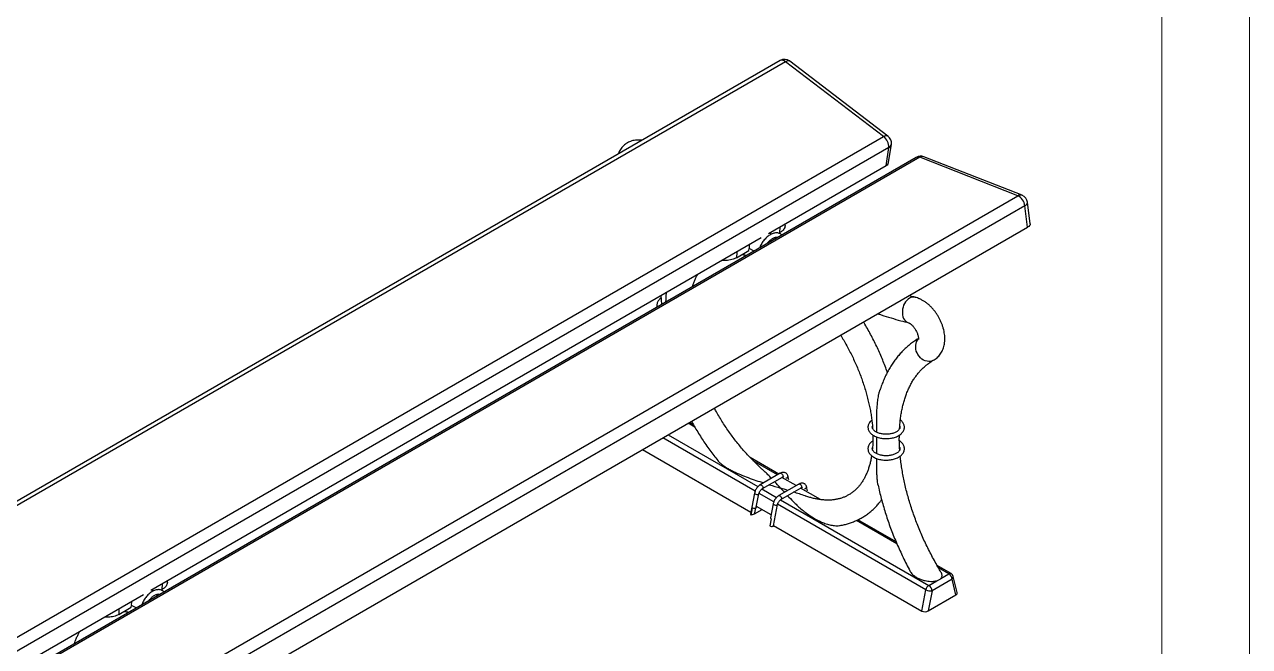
# Model space of a CAD drawing. Header units: millimetres. Extents: x 1249 to 7189, y -2895 to 1305.
# Drawn here: x 5794 to 7189, y -843 to -135 of the extents above; entities that cross this region are included whole.
import ezdxf

# ---------------------------------------------------------------- set-up
doc = ezdxf.new("R2010")
doc.units = ezdxf.units.MM
doc.layers.add('tabelka', color=155, linetype='Continuous')

# ---------------------------------------------------------------- blocks, each defined once
blk = doc.blocks.new('izometria')
for p, q in [((-3480.5, 1784.8), (-5163.4, 813.3)), ((-3474.4, 1783.5), (-5157.3, 812)), ((-3362.7, 1698.3), (-3474.4, 1783.5)), ((-3357.8, 1698.8), (-3469.5, 1784.1)), ((-5045.6, 726.8), (-3362.7, 1698.3)), ((-3357.1, 1668.6), (-3353.9, 1689.4)), ((-3356.8, 1685.6), (-5039.8, 714)), ((-3325.5, 1674.5), (-5008.4, 703)), ((-3321.6, 1674.6), (-5004.5, 703.1)), ((-3360, 1664.8), (-3356.8, 1685.6)), ((-3209.9, 1630.8), (-3321.6, 1674.6)), ((-3205.1, 1631.5), (-3316.8, 1675.2)), ((-3360, 1664.8), (-3493.7, 1587.6)), ((-4892.8, 659.3), (-3209.9, 1630.8)), ((-3201.8, 1619.4), (-4884.7, 647.9)), ((-3198.7, 1595), (-3201.8, 1619.4)), ((-3195.7, 1599), (-3198.9, 1623.4)), ((-4881.6, 623.5), (-3198.7, 1595)), ((-3480.8, 1588.9), (-3480.5, 1595.2)), ((-3474.9, 1597), (-3474.8, 1598.5)), ((-3502, 1582.8), (-4197.3, 1181.5)), ((-3490.7, 1587.1), (-3492.5, 1588.3)), ((-3484, 1583.1), (-3484.8, 1583.6)), ((-3482, 1588.1), (-3480.8, 1588.9)), ((-3530.2, 1560.3), (-3516.1, 1568.5)), ((-3530, 1566.7), (-3530.2, 1560.3)), ((-3516.1, 1568.5), (-3515.9, 1570.7)), ((-3510.3, 1567.9), (-3515.9, 1570.7)), ((-3577.8, 1367.5), (-3585.3, 1371.8)), ((-3579.2, 1370), (-3583.8, 1372.7)), ((-3509.1, 1294.5), (-3614.1, 1355.2)), ((-3608, 1358.7), (-3505.8, 1299.7)), ((-3637.3, 1341.8), (-3513.9, 1270.5)), ((-3482.1, 1314), (-3514.9, 1332.9)), ((-3483.6, 1313.1), (-3511.2, 1329.1)), ((-3480.5, 1314.9), (-3503.3, 1301.7)), ((-3470.6, 1307.3), (-3471.7, 1311.6)), ((-3500.8, 1297.4), (-3478, 1310.6)), ((-3459.3, 1302.6), (-3482.1, 1289.5)), ((-3462.4, 1300.9), (-3478.6, 1310.2)), ((-3467.2, 1292.3), (-3456.8, 1298.3)), ((-3434.7, 1284.9), (-3457.4, 1298)), ((-3449.4, 1295.1), (-3450.4, 1299.4)), ((-3509.7, 1292.4), (-3514.3, 1268.3)), ((-3507.7, 1276.3), (-3504.8, 1291.4)), ((-3487.8, 1282.3), (-3504.6, 1291.9)), ((-3501.3, 1297.1), (-3484.6, 1287.4)), ((-3480.1, 1284.8), (-3311.1, 1187.3)), ((-3479.6, 1285.2), (-3467.2, 1292.3)), ((-3513.6, 1267.3), (-3512, 1275.4)), ((-3508.8, 1275.3), (-3510.1, 1268.3)), ((-3508.8, 1275.3), (-3510.1, 1268.3)), ((-3501.3, 1273.4), (-3510.1, 1268.3)), ((-3490.9, 1267.5), (-3507.5, 1277.1)), ((-3488.5, 1280.1), (-3491.5, 1264.3)), ((-3488.2, 1255.1), (-3483.5, 1279.2)), ((-3314.5, 1182.2), (-3483.4, 1279.7)), ((-3510.1, 1268.3), (-3513.6, 1267.3)), ((-3510.1, 1268.4), (-3510.1, 1268.3)), ((-3490.8, 1263.2), (-3492.3, 1255.1)), ((-3347.6, 1234.6), (-3393.6, 1261.2)), ((-3348.6, 1236.9), (-3392, 1262)), ((-3488.1, 1255.6), (-3319.2, 1158.1)), ((-3285.9, 1200.7), (-3301.7, 1209.8)), ((-3288.3, 1200.4), (-3300.2, 1207.3)), ((-3297.5, 1195.1), (-3288.3, 1200.4)), ((-4184.3, 1182.7), (-4184.1, 1189.1)), ((-4178.5, 1190.9), (-4178.4, 1192.3)), ((-3311.1, 1187.3), (-3302, 1192.6)), ((-3284.8, 1194.3), (-3307.6, 1181.2)), ((-3280.4, 1176.4), (-3284.8, 1194.3)), ((-3278.9, 1179), (-3283.5, 1197.5)), ((-4205.6, 1176.6), (-4900.8, 775.3)), ((-4194.2, 1181), (-4196.1, 1182.1)), ((-4187.5, 1176.9), (-4188.4, 1177.4)), ((-4185.6, 1182), (-4184.3, 1182.7)), ((-3319.2, 1158.1), (-3314.5, 1182.2)), ((-3307.6, 1181.2), (-3312, 1158.2)), ((-3312, 1158.2), (-3280.4, 1176.4)), ((-4233.8, 1154.2), (-4219.7, 1162.3)), ((-4233.6, 1160.5), (-4233.8, 1154.2)), ((-4219.7, 1162.3), (-4219.5, 1164.5)), ((-4213.9, 1161.7), (-4219.5, 1164.5))]:
    blk.add_line(p, q)
at = {"flags": 128}
for points in [[(-3474.4, 1783.5), (-3475.8, 1784.4), (-3477.2, 1785), (-3478.5, 1785.2), (-3479.7, 1785.1), (-3480.5, 1784.8)], [(-3469.5, 1784.1), (-3469.7, 1784.3), (-3470.7, 1784.6), (-3471.8, 1784.5), (-3473, 1784.2), (-3474.4, 1783.5)], [(-3362.7, 1698.3), (-3361.3, 1699), (-3360.1, 1699.3), (-3359, 1699.3), (-3358, 1699), (-3357.8, 1698.8)], [(-3201.8, 1619.4), (-3200.6, 1620.3), (-3199.6, 1621.2), (-3199.1, 1622.1), (-3198.9, 1623.1), (-3198.9, 1623.4)], [(-3195.7, 1599), (-3195.7, 1598.7), (-3195.9, 1597.7), (-3196.5, 1596.8), (-3197.4, 1595.9), (-3198.7, 1595)], [(-3333.3, 1514.2), (-3334.9, 1513.1), (-3336.4, 1511.7), (-3337.7, 1510), (-3338.9, 1508.2), (-3339.9, 1506.2), (-3340.6, 1504), (-3341.2, 1501.8), (-3341.4, 1499.5), (-3341.4, 1497.3), (-3341.2, 1495.1), (-3340.7, 1493.1), (-3339.9, 1491.2), (-3339, 1489.6), (-3337.8, 1488.3), (-3336.5, 1487.2), (-3335, 1486.4), (-3334.2, 1486.2)], [(-3305.9, 1443.6), (-3307.6, 1442.8), (-3309.4, 1442.3), (-3311.3, 1442.2), (-3313.3, 1442.4), (-3315.3, 1443), (-3317.2, 1443.8), (-3319.1, 1445), (-3320.8, 1446.4), (-3322.3, 1448.1), (-3323.6, 1450), (-3324.7, 1452), (-3325.5, 1454.1), (-3326, 1456.3), (-3326.2, 1458.5), (-3326.2, 1460.7), (-3325.8, 1462.7), (-3325.1, 1464.7), (-3324.2, 1466.4), (-3323.2, 1467.7)], [(-3480.5, 1314.9), (-3479.9, 1315), (-3479.3, 1314.8)], [(-3479.3, 1314.8), (-3478.6, 1314.2), (-3478, 1313.4), (-3477.6, 1312.6), (-3477.5, 1311.7), (-3477.6, 1311), (-3478, 1310.6), (-3478, 1310.6)], [(-3471.7, 1311.6), (-3471.6, 1311.4), (-3471.8, 1310.7), (-3472.3, 1310), (-3473.1, 1309.5), (-3474, 1309.3)], [(-3503.3, 1301.7), (-3502.7, 1301.9), (-3502, 1301.6)], [(-3502, 1301.6), (-3501.4, 1301.1), (-3500.8, 1300.3), (-3500.4, 1299.4), (-3500.3, 1298.6), (-3500.4, 1297.9), (-3500.8, 1297.4)], [(-3459.3, 1302.6), (-3458.7, 1302.7), (-3458.1, 1302.5)], [(-3458.1, 1302.5), (-3457.4, 1302), (-3456.8, 1301.2), (-3456.4, 1300.3), (-3456.3, 1299.5), (-3456.4, 1298.7), (-3456.8, 1298.3), (-3456.8, 1298.3)], [(-3450.4, 1299.4), (-3450.4, 1299.1), (-3450.6, 1298.4), (-3451.1, 1297.8), (-3451.9, 1297.3), (-3452.8, 1297)], [(-3509.7, 1292.4), (-3509.7, 1292.3), (-3509.5, 1291.9), (-3508.9, 1291.4)], [(-3508.9, 1291.4), (-3508.1, 1291.1), (-3507.2, 1290.8), (-3506.2, 1290.8), (-3505.4, 1290.9), (-3504.9, 1291.2), (-3504.8, 1291.4)], [(-3482.1, 1289.5), (-3481.5, 1289.6), (-3480.8, 1289.4)], [(-3480.8, 1289.4), (-3480.1, 1288.8), (-3479.6, 1288.1), (-3479.2, 1287.2), (-3479.1, 1286.3), (-3479.2, 1285.6), (-3479.6, 1285.2)], [(-3488.5, 1280.1), (-3488.5, 1280), (-3488.3, 1279.6), (-3487.7, 1279.2)], [(-3487.7, 1279.2), (-3486.9, 1278.8), (-3486, 1278.6), (-3485, 1278.5), (-3484.2, 1278.7), (-3483.7, 1278.9), (-3483.5, 1279.2)], [(-3514.3, 1268.3), (-3514.3, 1268.2), (-3514.1, 1267.8), (-3513.6, 1267.3)], [(-3492.3, 1255.1), (-3491.5, 1254.7), (-3490.6, 1254.5), (-3489.7, 1254.5), (-3488.9, 1254.6), (-3488.3, 1254.8), (-3488.2, 1255.1)]]:
    blk.add_lwpolyline(points, dxfattribs=at)
for centre, radius, start, end in [((-3475.5, 1776.1), 10, 52.6566, 119.9973), ((-3371.8, 1686.4), 15, 356.8195, 52.5708), ((-3363.8, 1690.9), 10, 351.3885, 52.6566), ((-3359.3, 1690.4), 5.43, 296.5356, 349.0796), ((-3320.5, 1665.9), 10, 68.6156, 119.9973), ((-3323.5, 1670.7), 4.31, 64.0123, 117.4498), ((-3318.6, 1670.1), 5.43, 70.9223, 123.4569), ((-3362.4, 1669.7), 5.43, 296.5358, 349.0796), ((-3206.9, 1626.3), 5.43, 70.9225, 123.4567), ((-3216.7, 1617.5), 15, 7.4282, 63.1817), ((-3208.8, 1622.1), 10, 7.345, 68.6156), ((-3328.7, 1506.7), 8.74, 77.1575, 121.7963), ((-3286.9, 1198.4), 2.47, 65.0882, 126.2228), ((-3292.5, 1193.9), 7.68, 2.6055, 57.3945), ((-3288.3, 1196.3), 5, 13.8969, 60.0027), ((-3306.9, 1180.7), 7.84, 122.9343, 168.9341), ((-3315.3, 1180.8), 7.68, 2.6055, 57.3945), ((-3286.7, 1197), 3.3, 305.8555, 9.8925), ((-3309.6, 1191.1), 10.1, 241.0439, 281.7934)]:
    blk.add_arc(centre, radius, start, end)
for centre, major_axis, start_param, end_param in [((-3510.2, 1276.5), (2.54, 0.07), 3.896716, 6.157103), ((-3489, 1264.2), (2.54, 0.07), 3.01551, 3.896716), ((-3283.9, 1178.5), (5.08, 0.13), 5.467512, 6.409268), ((-3315.5, 1160.2), (5.08, 0.13), 3.896716, 5.467512)]:
    blk.add_ellipse(centre, major_axis=major_axis, ratio=0.576758, start_param=start_param, end_param=end_param)
for points, knots in [([(-3637.9, 1693.9), (-3638.1, 1694), (-3639.2, 1694.2), (-3641.2, 1694.3), (-3644, 1694.3), (-3646.8, 1694), (-3649.5, 1693.3), (-3652.2, 1692.3), (-3654.6, 1691.1), (-3656.9, 1689.5), (-3658.9, 1687.8), (-3660.8, 1685.8), (-3662.4, 1683.6), (-3663.8, 1681.3), (-3664.6, 1679.5), (-3665, 1678.4), (-3665, 1678.3)], [0, 0, 0, 0, 0.016396, 0.097241, 0.176201, 0.261915, 0.345509, 0.42721, 0.507486, 0.58681, 0.665578, 0.744225, 0.823261, 0.903205, 0.984574, 1, 1, 1, 1]), ([(-3474.9, 1597), (-3474.9, 1596.9), (-3474.9, 1596), (-3475.3, 1594.6), (-3476.3, 1592.6), (-3478, 1590.7), (-3479.8, 1589.5), (-3480.8, 1588.9)], [0, 0, 0, 0, 0.046862, 0.267882, 0.48891, 0.709936, 1, 1, 1, 1]), ([(-3478.6, 1586.1), (-3478.7, 1586.2), (-3479.2, 1586.7), (-3480.2, 1587.4), (-3481.7, 1588.1), (-3483.3, 1588.5), (-3485.1, 1588.6), (-3486.8, 1588.5), (-3488.7, 1588), (-3490.6, 1587.2), (-3492.5, 1586.2), (-3494.3, 1584.9), (-3496.1, 1583.4), (-3497.8, 1581.6), (-3499.5, 1579.7), (-3500.9, 1577.6), (-3502.3, 1575.4), (-3503.3, 1573.4), (-3503.9, 1572), (-3504.1, 1571.4)], [0, 0, 0, 0, 0.01278, 0.072712, 0.13154, 0.190099, 0.249215, 0.309656, 0.371749, 0.43531, 0.499824, 0.564748, 0.629654, 0.694406, 0.758996, 0.823457, 0.887858, 0.952268, 1, 1, 1, 1]), ([(-3495.8, 1576.2), (-3495.7, 1576.3), (-3495.3, 1577), (-3494.3, 1578.1), (-3492.8, 1579.6), (-3491.3, 1580.9), (-3489.8, 1581.9), (-3488.4, 1582.7), (-3487, 1583.3), (-3485.7, 1583.6), (-3484.6, 1583.6), (-3483.9, 1583.5), (-3483.5, 1583.4), (-3483.5, 1583.4)], [0, 0, 0, 0, 0.011448, 0.119514, 0.227182, 0.334281, 0.440696, 0.546376, 0.651494, 0.756537, 0.862449, 0.971545, 1, 1, 1, 1]), ([(-3524, 1563.9), (-3523.8, 1563.9), (-3522.2, 1563.7), (-3520.4, 1563.4), (-3518.9, 1563), (-3518.8, 1563)], [0, 0, 0, 0, 0.125628, 0.939102, 1, 1, 1, 1]), ([(-3515.6, 1575), (-3515.7, 1574.6), (-3516, 1573), (-3516, 1571.7), (-3515.9, 1570.7)], [0, 0, 0, 0, 0.256761, 1, 1, 1, 1]), ([(-3530.2, 1560.3), (-3531.1, 1559.9), (-3532.8, 1559), (-3535.7, 1558.1), (-3538.8, 1557.4), (-3542.2, 1557.1), (-3544.7, 1557.1), (-3546, 1557.3), (-3546.2, 1557.3)], [0, 0, 0, 0, 0.192246, 0.384485, 0.576726, 0.768969, 0.961203, 1, 1, 1, 1]), ([(-3580.6, 1527.3), (-3580.3, 1528.2), (-3579.6, 1530.4), (-3578.2, 1533.8), (-3576.6, 1537.5), (-3575.4, 1539.7), (-3574.8, 1540.8)], [0, 0, 0, 0, 0.1709227, 0.4485966, 0.7277479, 1, 1, 1, 1]), ([(-3616.3, 1514.5), (-3616.4, 1514.4), (-3617.1, 1513.9), (-3618.2, 1512.8), (-3619.4, 1511.3), (-3620.3, 1509.7), (-3620.8, 1508), (-3621, 1506.3), (-3621, 1505), (-3620.8, 1504.3), (-3620.7, 1504.1)], [0, 0, 0, 0, 0.033446, 0.193695, 0.352445, 0.507885, 0.658722, 0.805077, 0.948567, 1, 1, 1, 1]), ([(-3616.5, 1516.7), (-3616.5, 1516.4), (-3616.2, 1513.8), (-3615.9, 1510.5), (-3615.7, 1507.7), (-3615.7, 1507)], [0, 0, 0, 0, 0.097276, 0.789001, 1, 1, 1, 1]), ([(-3615.9, 1506.9), (-3615.9, 1506.9), (-3615.9, 1507.1), (-3615.8, 1507.3), (-3615.7, 1507.4)], [0, 0, 0, 0, 0.148109, 1, 1, 1, 1]), ([(-3610.6, 1510), (-3610.6, 1510.6), (-3610.5, 1513.9), (-3610.3, 1517.3), (-3610.1, 1520.2), (-3610.1, 1520.4)], [0, 0, 0, 0, 0.1980613, 0.9246783, 1, 1, 1, 1]), ([(-3326.8, 1515.3), (-3328.6, 1515.7), (-3330.9, 1516.3), (-3333.2, 1516.9), (-3333.7, 1517.1)], [0, 0, 0, 0, 0.7937235, 1, 1, 1, 1]), ([(-3306, 1443.5), (-3305.3, 1443.9), (-3303.8, 1444.8), (-3301.8, 1446.4), (-3299.9, 1448.3), (-3298.2, 1450.4), (-3296.7, 1452.7), (-3295.5, 1455.2), (-3294.5, 1457.8), (-3293.8, 1460.6), (-3293.3, 1463.6), (-3293, 1466.7), (-3293, 1469.9), (-3293.3, 1473.3), (-3293.9, 1476.6), (-3294.7, 1480), (-3295.7, 1483.4), (-3297, 1486.7), (-3298.5, 1489.9), (-3300.2, 1493), (-3302.1, 1496.1), (-3304.1, 1499), (-3306.3, 1501.7), (-3308.7, 1504.3), (-3311.3, 1506.8), (-3314, 1509), (-3316.8, 1510.9), (-3319.8, 1512.6), (-3322.8, 1514), (-3325.1, 1514.8), (-3326.4, 1515.2), (-3326.8, 1515.3)], [0, 0, 0, 0, 0.027511, 0.058664, 0.089706, 0.120835, 0.152254, 0.18417, 0.216779, 0.250248, 0.284682, 0.320079, 0.356306, 0.393121, 0.43024, 0.467367, 0.504382, 0.541253, 0.578004, 0.614695, 0.651402, 0.688199, 0.725161, 0.762379, 0.799929, 0.837862, 0.876169, 0.914738, 0.953228, 0.987051, 1, 1, 1, 1]), ([(-3369.3, 1496.5), (-3368, 1496.1), (-3363, 1494.4), (-3354.3, 1491.7), (-3343.9, 1488.7), (-3337.2, 1487), (-3334.2, 1486.2)], [0, 0, 0, 0, 0.109279, 0.424508, 0.739655, 1, 1, 1, 1]), ([(-3358.5, 1429.7), (-3358.7, 1430.3), (-3359.7, 1433.3), (-3361.7, 1438.6), (-3364.4, 1445.5), (-3367.4, 1452.5), (-3370.6, 1459.4), (-3374, 1466.2), (-3377.5, 1473), (-3381.2, 1479.6), (-3383.9, 1484.3), (-3385.4, 1486.8), (-3385.6, 1487.1)], [0, 0, 0, 0, 0.030778, 0.150042, 0.269243, 0.38839, 0.507494, 0.626563, 0.745609, 0.864641, 0.983669, 1, 1, 1, 1]), ([(-3334.2, 1486.2), (-3334.2, 1486.2), (-3334.1, 1486.2), (-3333.9, 1486.1), (-3333.3, 1485.8), (-3332.5, 1485.3), (-3331.6, 1484.6), (-3330.6, 1483.7), (-3329.5, 1482.6), (-3328.4, 1481.3), (-3327.3, 1479.8), (-3326.3, 1478.2), (-3325.4, 1476.5), (-3324.6, 1474.8), (-3323.9, 1473.1), (-3323.5, 1471.5), (-3323.2, 1470.1), (-3323, 1468.9), (-3323, 1468), (-3323.1, 1467.3), (-3323.1, 1467), (-3323.1, 1467.1), (-3323.1, 1467.1)], [0, 0, 0, 0, 0.029881, 0.079448, 0.128018, 0.176933, 0.22667, 0.277674, 0.330072, 0.383769, 0.438525, 0.494009, 0.549852, 0.60562, 0.660871, 0.715289, 0.768651, 0.820895, 0.872193, 0.923051, 0.974377, 1, 1, 1, 1]), ([(-3411.6, 1472.1), (-3410.4, 1470.2), (-3408.1, 1466.2), (-3404.7, 1460.2), (-3401.4, 1454), (-3398.3, 1447.8), (-3395.4, 1441.5), (-3392.6, 1435.1), (-3390, 1428.8), (-3387.7, 1422.4), (-3385.5, 1416), (-3383.5, 1409.7), (-3381.7, 1403.4), (-3380.1, 1397.1), (-3378.7, 1390.9), (-3377.5, 1384.8), (-3376.6, 1378.8), (-3375.8, 1372.9), (-3375.4, 1368.5), (-3375.3, 1366.3), (-3375.2, 1365.9)], [0, 0, 0, 0, 0.056095, 0.114567, 0.173036, 0.231494, 0.289935, 0.348354, 0.406744, 0.4651, 0.523415, 0.581684, 0.639901, 0.698061, 0.756159, 0.814191, 0.872152, 0.930042, 0.987859, 1, 1, 1, 1]), ([(-3323, 1468.3), (-3323.1, 1468.2), (-3324.7, 1467.3), (-3327.7, 1465.3), (-3332, 1462.2), (-3336.1, 1458.8), (-3340, 1455.1), (-3343.8, 1451.2), (-3347.3, 1447), (-3350.7, 1442.6), (-3353.8, 1437.9), (-3356.8, 1433), (-3359.5, 1427.9), (-3362.1, 1422.6), (-3364.4, 1417), (-3365.9, 1412.8), (-3366.7, 1410.4), (-3366.8, 1410)], [0, 0, 0, 0, 0.0037263, 0.0778142, 0.1519135, 0.2260983, 0.3004482, 0.3750355, 0.4499219, 0.5251561, 0.6007732, 0.6767926, 0.7532186, 0.8300417, 0.90724, 0.9847821, 1, 1, 1, 1]), ([(-3344.5, 1365.6), (-3344.5, 1365.9), (-3344.4, 1368.2), (-3344, 1372.4), (-3343.4, 1378.2), (-3342.5, 1383.9), (-3341.4, 1389.3), (-3340.1, 1394.5), (-3338.7, 1399.6), (-3337, 1404.4), (-3335.2, 1409), (-3333.2, 1413.4), (-3331, 1417.6), (-3328.7, 1421.6), (-3326.1, 1425.3), (-3323.4, 1428.8), (-3320.6, 1432.1), (-3317.5, 1435.1), (-3314.3, 1437.9), (-3310.9, 1440.5), (-3308.1, 1442.3), (-3306.4, 1443.3), (-3306, 1443.5)], [0, 0, 0, 0, 0.006428, 0.05908, 0.111724, 0.164371, 0.217039, 0.269752, 0.322541, 0.375441, 0.428495, 0.481755, 0.53528, 0.589136, 0.643394, 0.698125, 0.753392, 0.809243, 0.865691, 0.922702, 0.980177, 1, 1, 1, 1]), ([(-3370.5, 1361.6), (-3370.5, 1363), (-3370.5, 1366.9), (-3370.5, 1373.5), (-3370.5, 1380.5), (-3370.3, 1387), (-3369.9, 1392.9), (-3369.3, 1398.9), (-3368.3, 1404.3), (-3367.5, 1408), (-3366.9, 1409.6), (-3366.8, 1410)], [0, 0, 0, 0, 0.091615, 0.257128, 0.422715, 0.543147, 0.663552, 0.785805, 0.907882, 0.978874, 1, 1, 1, 1]), ([(-3501.3, 1319.7), (-3501.9, 1320.2), (-3504, 1322.1), (-3507.6, 1325.5), (-3512.2, 1330), (-3516.8, 1334.8), (-3521.2, 1339.7), (-3525.6, 1344.9), (-3529.9, 1350.2), (-3534.1, 1355.6), (-3538.2, 1361.2), (-3542.1, 1366.9), (-3545.9, 1372.8), (-3549.6, 1378.7), (-3552.8, 1384.2), (-3554.7, 1387.6), (-3555.5, 1389)], [0, 0, 0, 0, 0.0262671, 0.1026681, 0.1791489, 0.2557046, 0.3323294, 0.4090168, 0.48576, 0.5625517, 0.6393843, 0.7162501, 0.7931415, 0.8700504, 0.9469692, 1, 1, 1, 1]), ([(-3581.5, 1374), (-3581.4, 1373.9), (-3580.1, 1371.4), (-3577.4, 1366.8), (-3573.5, 1360.3), (-3569.4, 1353.8), (-3565.2, 1347.5), (-3560.8, 1341.3), (-3556.3, 1335.3), (-3553.2, 1331.3), (-3551.7, 1329.4)], [0, 0, 0, 0, 0.011329, 0.152593, 0.293857, 0.435132, 0.576428, 0.717757, 0.859132, 1, 1, 1, 1]), ([(-3376.2, 1375.4), (-3376.3, 1375.3), (-3377.1, 1374.8), (-3378.1, 1373.7), (-3379.3, 1372.1), (-3380.1, 1370.5), (-3380.5, 1368.8), (-3380.6, 1367.1), (-3380.4, 1365.5), (-3379.9, 1363.9), (-3379.1, 1362.4), (-3378, 1360.9), (-3376.6, 1359.6), (-3375, 1358.3), (-3373.1, 1357.2), (-3371, 1356.3), (-3368.8, 1355.5), (-3366.4, 1354.9), (-3363.9, 1354.5), (-3361.4, 1354.3), (-3358.8, 1354.3), (-3356.3, 1354.5), (-3353.8, 1354.9), (-3351.3, 1355.4), (-3349.1, 1356.1), (-3346.9, 1357), (-3345, 1358.1), (-3343.2, 1359.4), (-3341.8, 1360.8), (-3340.6, 1362.3), (-3339.7, 1363.9), (-3339.2, 1365.6), (-3339, 1367.3), (-3339.2, 1369), (-3339.7, 1370.6), (-3340.4, 1372.1), (-3341.5, 1373.6), (-3342.5, 1374.7), (-3343.4, 1375.3), (-3343.6, 1375.6)], [0, 0, 0, 0, 0.008343, 0.037487, 0.066276, 0.094386, 0.121634, 0.148119, 0.174185, 0.200184, 0.226498, 0.253443, 0.281121, 0.309419, 0.338096, 0.36692, 0.395716, 0.42444, 0.453092, 0.481693, 0.510272, 0.538861, 0.567486, 0.596181, 0.62498, 0.653912, 0.682993, 0.712196, 0.741369, 0.770243, 0.798487, 0.825882, 0.852476, 0.878584, 0.90457, 0.930805, 0.957629, 0.985185, 1, 1, 1, 1]), ([(-3344.3, 1368.6), (-3344.3, 1368.5), (-3344.1, 1368.1), (-3344.1, 1367.3), (-3344.2, 1366.4), (-3344.6, 1365.4), (-3345.2, 1364.5), (-3346.1, 1363.5), (-3347.3, 1362.6), (-3348.8, 1361.7), (-3350.5, 1361), (-3352.3, 1360.3), (-3354.3, 1359.8), (-3356.5, 1359.5), (-3358.7, 1359.3), (-3361, 1359.3), (-3363.2, 1359.5), (-3365.3, 1359.8), (-3367.4, 1360.3), (-3369.2, 1361), (-3370.9, 1361.7), (-3372.4, 1362.6), (-3373.5, 1363.5), (-3374.4, 1364.5), (-3375.1, 1365.4), (-3375.5, 1366.3), (-3375.6, 1367.3), (-3375.6, 1367.9), (-3375.4, 1368.3), (-3375.4, 1368.4)], [0, 0, 0, 0, 0.010645, 0.0526, 0.098931, 0.138119, 0.175258, 0.214785, 0.253321, 0.291603, 0.329903, 0.368364, 0.407018, 0.445841, 0.484787, 0.523796, 0.562809, 0.601744, 0.640541, 0.679142, 0.717498, 0.755591, 0.793467, 0.831295, 0.869378, 0.908486, 0.950059, 0.995909, 1, 1, 1, 1]), ([(-3374.9, 1358.3), (-3374.9, 1357.5), (-3374.8, 1354.8), (-3374.9, 1350.4), (-3375.1, 1345.8), (-3375.4, 1343.2), (-3375.5, 1342.2)], [0, 0, 0, 0, 0.147494, 0.475247, 0.802716, 1, 1, 1, 1]), ([(-3370.4, 1349), (-3370.4, 1349.1), (-3370.4, 1349.9), (-3370.4, 1351.5), (-3370.4, 1353.7), (-3370.5, 1355.3), (-3370.5, 1356.1)], [0, 0, 0, 0, 0.066687, 0.329707, 0.640144, 1, 1, 1, 1]), ([(-3344.4, 1341.5), (-3344.5, 1343.5), (-3344.7, 1347.7), (-3344.9, 1353.3), (-3344.8, 1356.9), (-3344.8, 1358.3)], [0, 0, 0, 0, 0.348304, 0.733014, 1, 1, 1, 1]), ([(-3374.9, 1351.9), (-3374.9, 1351.9), (-3375.6, 1351.5), (-3376.7, 1350.6), (-3378.1, 1349.2), (-3379.3, 1347.6), (-3380.1, 1346), (-3380.5, 1344.3), (-3380.6, 1342.6), (-3380.4, 1341), (-3379.9, 1339.4), (-3379.1, 1337.9), (-3378, 1336.4), (-3376.6, 1335.1), (-3375, 1333.8), (-3373.1, 1332.7), (-3371, 1331.8), (-3368.8, 1331), (-3366.4, 1330.4), (-3363.9, 1330), (-3361.4, 1329.8), (-3358.8, 1329.8), (-3356.3, 1330), (-3353.8, 1330.4), (-3351.3, 1330.9), (-3349.1, 1331.6), (-3346.9, 1332.6), (-3345, 1333.6), (-3343.2, 1334.9), (-3341.8, 1336.3), (-3340.6, 1337.8), (-3339.7, 1339.4), (-3339.2, 1341.1), (-3339, 1342.8), (-3339.2, 1344.5), (-3339.7, 1346.1), (-3340.4, 1347.6), (-3341.5, 1349.1), (-3342.8, 1350.4), (-3343.9, 1351.4), (-3344.7, 1351.8), (-3344.8, 1351.9)], [0, 0, 0, 0, 0.0012365, 0.0292307, 0.0572125, 0.0848538, 0.1118433, 0.1380044, 0.1634336, 0.1884605, 0.2134226, 0.238688, 0.2645581, 0.2911327, 0.3183023, 0.3458364, 0.3735111, 0.4011586, 0.4287377, 0.4562474, 0.4837079, 0.5111474, 0.5385967, 0.5660804, 0.5936309, 0.621282, 0.649061, 0.676982, 0.7050208, 0.7330302, 0.7607533, 0.7878711, 0.8141737, 0.839708, 0.8647749, 0.8897249, 0.9149135, 0.940668, 0.9671258, 0.9942092, 1, 1, 1, 1]), ([(-3344.5, 1344.6), (-3344.4, 1344.3), (-3344.2, 1343.7), (-3344.1, 1342.8), (-3344.2, 1341.9), (-3344.6, 1340.9), (-3345.2, 1340), (-3346.1, 1339), (-3347.3, 1338.1), (-3348.8, 1337.2), (-3350.5, 1336.5), (-3352.3, 1335.8), (-3354.3, 1335.3), (-3356.5, 1335), (-3358.7, 1334.8), (-3361, 1334.8), (-3363.2, 1335), (-3365.3, 1335.3), (-3367.4, 1335.8), (-3369.2, 1336.5), (-3370.9, 1337.2), (-3372.4, 1338.1), (-3373.5, 1339), (-3374.4, 1340), (-3375.1, 1340.9), (-3375.5, 1341.8), (-3375.6, 1342.8), (-3375.6, 1343.6), (-3375.3, 1344.1), (-3375.3, 1344.2)], [0, 0, 0, 0, 0.0326736, 0.0730222, 0.11758, 0.1552668, 0.1909838, 0.2289977, 0.2660581, 0.3028748, 0.3397084, 0.376697, 0.4138708, 0.4512073, 0.4886615, 0.526177, 0.5636965, 0.6011413, 0.6384528, 0.6755758, 0.7124633, 0.7490972, 0.7855235, 0.821903, 0.8585273, 0.8961385, 0.9361195, 0.9802142, 1, 1, 1, 1]), ([(-3370.5, 1337.1), (-3370.5, 1338.1), (-3370.5, 1340.6), (-3370.5, 1343.8), (-3370.4, 1346.5), (-3370.4, 1348), (-3370.4, 1348.8), (-3370.4, 1349)], [0, 0, 0, 0, 0.264969, 0.617674, 0.803083, 0.960171, 1, 1, 1, 1]), ([(-3551.6, 1329.4), (-3551.5, 1329.3), (-3550.8, 1328.2), (-3548.7, 1326.3), (-3545.5, 1323.8), (-3541.9, 1321.4), (-3538, 1319.2), (-3532.6, 1316.4), (-3525.7, 1313.3), (-3517, 1309.9), (-3508.3, 1306.8), (-3502.3, 1304.9), (-3499.4, 1304)], [0, 0, 0, 0, 0.011935, 0.089362, 0.167364, 0.245409, 0.325162, 0.40493, 0.555551, 0.706396, 0.857198, 1, 1, 1, 1]), ([(-3376.4, 1334.9), (-3376.7, 1333.5), (-3377.2, 1330.4), (-3378.2, 1326.1), (-3379.4, 1321.8), (-3380.8, 1317.7), (-3382.4, 1313.9), (-3384.1, 1310.3), (-3386, 1306.9), (-3388.1, 1303.7), (-3390.3, 1300.7), (-3392.7, 1298), (-3395.3, 1295.5), (-3398, 1293.2), (-3401, 1291.2), (-3404.1, 1289.4), (-3407.4, 1287.8), (-3410.8, 1286.6), (-3414.4, 1285.6), (-3418.1, 1284.9), (-3421.9, 1284.4), (-3425.8, 1284.3), (-3429.8, 1284.4), (-3434, 1284.7), (-3438.2, 1285.4), (-3442.5, 1286.3), (-3446.8, 1287.4), (-3449.8, 1288.4), (-3451.2, 1288.8)], [0, 0, 0, 0, 0.034008, 0.070639, 0.107334, 0.144134, 0.18109, 0.218266, 0.255737, 0.293592, 0.331927, 0.37084, 0.410415, 0.450693, 0.491638, 0.533099, 0.574801, 0.616283, 0.657252, 0.697545, 0.737125, 0.77604, 0.814383, 0.852258, 0.889765, 0.926993, 0.964016, 1, 1, 1, 1]), ([(-3368.9, 1301.2), (-3369, 1301.5), (-3369.5, 1303.4), (-3369.8, 1307.1), (-3370.3, 1312.2), (-3370.5, 1318.2), (-3370.5, 1324.6), (-3370.5, 1329.4), (-3370.5, 1331.7)], [0, 0, 0, 0, 0.040259, 0.209274, 0.381981, 0.554728, 0.78779, 1, 1, 1, 1]), ([(-3297.4, 1202.5), (-3297.9, 1203.4), (-3299.8, 1206.5), (-3303, 1212.1), (-3306.9, 1219.1), (-3310.6, 1226.3), (-3314.2, 1233.5), (-3317.6, 1240.7), (-3320.8, 1248), (-3323.8, 1255.4), (-3326.6, 1262.7), (-3329.3, 1270), (-3331.7, 1277.4), (-3333.9, 1284.7), (-3336, 1291.9), (-3337.8, 1299.2), (-3339.4, 1306.3), (-3340.8, 1313.4), (-3342, 1320.5), (-3343, 1327.4), (-3343.6, 1332.1), (-3343.8, 1334.4), (-3343.8, 1334.5)], [0, 0, 0, 0, 0.02049, 0.074903, 0.129316, 0.183726, 0.238128, 0.292519, 0.346897, 0.401257, 0.455597, 0.509914, 0.564203, 0.618463, 0.67269, 0.726881, 0.781035, 0.835148, 0.889218, 0.943245, 0.997227, 1, 1, 1, 1]), ([(-3490.5, 1309.1), (-3491.8, 1310.5), (-3494.4, 1313.3), (-3498.1, 1316.8), (-3500.5, 1318.9), (-3501.3, 1319.7)], [0, 0, 0, 0, 0.378952, 0.772851, 1, 1, 1, 1]), ([(-3471.7, 1311.6), (-3471.7, 1311.9), (-3471.9, 1312.6), (-3472.5, 1313.6), (-3473.3, 1314.6), (-3474.3, 1315.4), (-3475.5, 1315.8), (-3476.8, 1316), (-3478.1, 1315.9), (-3479.3, 1315.5), (-3480.1, 1315.1), (-3480.5, 1314.9)], [0, 0, 0, 0, 0.0785487, 0.1942595, 0.3052422, 0.4248687, 0.5396603, 0.6526224, 0.7675548, 0.8877815, 1, 1, 1, 1]), ([(-3503.3, 1301.7), (-3503.5, 1301.6), (-3504.2, 1301.2), (-3505.3, 1300.2), (-3506.5, 1299), (-3507.6, 1297.5), (-3508.5, 1296), (-3509.2, 1294.4), (-3509.5, 1293.2), (-3509.6, 1292.5), (-3509.7, 1292.4)], [0, 0, 0, 0, 0.083003, 0.23217, 0.380837, 0.528907, 0.676731, 0.825033, 0.966479, 1, 1, 1, 1]), ([(-3493, 1301.9), (-3488.7, 1300.6), (-3484.4, 1299.3), (-3480.1, 1297.9), (-3480, 1297.9)], [0, 0, 0, 0, 0.994629, 1, 1, 1, 1]), ([(-3480, 1297.9), (-3480.1, 1298), (-3482.3, 1300.5), (-3484.6, 1302.9), (-3486.9, 1305.4)], [0, 0, 0, 0, 0.00537, 1, 1, 1, 1]), ([(-3480, 1297.9), (-3480, 1297.9), (-3478.6, 1296.3), (-3477.1, 1294.8), (-3475.7, 1293.2)], [0, 0, 0, 0, 0.008443, 1, 1, 1, 1]), ([(-3471.8, 1295.4), (-3474.5, 1296.3), (-3477.3, 1297.1), (-3480, 1297.9), (-3480, 1297.9)], [0, 0, 0, 0, 0.991556, 1, 1, 1, 1]), ([(-3478, 1310.6), (-3477.9, 1310.6), (-3477.6, 1310.8), (-3477.1, 1310.9), (-3476.8, 1310.9), (-3476.7, 1310.9), (-3476.7, 1310.9), (-3476.6, 1310.8), (-3476.5, 1310.5), (-3476.5, 1310.4)], [0, 0, 0, 0, 0.079573, 0.229169, 0.380691, 0.541986, 0.743071, 0.893903, 1, 1, 1, 1]), ([(-3450.4, 1299.4), (-3450.5, 1299.7), (-3450.7, 1300.4), (-3451.3, 1301.4), (-3452.1, 1302.4), (-3453.1, 1303.1), (-3454.3, 1303.6), (-3455.6, 1303.7), (-3456.8, 1303.6), (-3458.1, 1303.3), (-3458.9, 1302.8), (-3459.3, 1302.6)], [0, 0, 0, 0, 0.078549, 0.194259, 0.305242, 0.424869, 0.53966, 0.652622, 0.767555, 0.887782, 1, 1, 1, 1]), ([(-3456.8, 1298.3), (-3456.7, 1298.4), (-3456.3, 1298.6), (-3455.9, 1298.7), (-3455.6, 1298.7), (-3455.5, 1298.7), (-3455.5, 1298.7), (-3455.4, 1298.5), (-3455.3, 1298.3), (-3455.3, 1298.2)], [0, 0, 0, 0, 0.079573, 0.229169, 0.380691, 0.541986, 0.743071, 0.893903, 1, 1, 1, 1]), ([(-3368.9, 1301.2), (-3368.7, 1300.1), (-3367.9, 1296.3), (-3366.4, 1290), (-3364.4, 1282.1), (-3362.1, 1274.2), (-3359.6, 1266.3), (-3357, 1258.4), (-3354.1, 1250.5), (-3351, 1242.6), (-3347.7, 1234.7), (-3344.2, 1226.9), (-3340.6, 1219.2), (-3336.8, 1211.5), (-3333.9, 1205.9), (-3332.2, 1202.9), (-3331.9, 1202.4)], [0, 0, 0, 0, 0.034347, 0.113728, 0.193064, 0.272358, 0.351613, 0.430832, 0.510017, 0.589172, 0.668302, 0.747409, 0.826498, 0.905572, 0.984637, 1, 1, 1, 1]), ([(-3504.8, 1291.4), (-3504.7, 1291.6), (-3504.6, 1292.2), (-3504.3, 1293.1), (-3503.7, 1294.3), (-3503, 1295.4), (-3502.2, 1296.3), (-3501.4, 1297), (-3501, 1297.3), (-3500.8, 1297.4)], [0, 0, 0, 0, 0.080479, 0.237337, 0.396524, 0.556978, 0.716737, 0.873877, 1, 1, 1, 1]), ([(-3482.1, 1289.5), (-3482.3, 1289.3), (-3483, 1288.9), (-3484.1, 1288), (-3485.3, 1286.7), (-3486.4, 1285.3), (-3487.3, 1283.7), (-3487.9, 1282.1), (-3488.3, 1280.9), (-3488.4, 1280.3), (-3488.5, 1280.1)], [0, 0, 0, 0, 0.083003, 0.23217, 0.380837, 0.528907, 0.676731, 0.825033, 0.966479, 1, 1, 1, 1]), ([(-3483.5, 1279.2), (-3483.5, 1279.4), (-3483.4, 1279.9), (-3483.1, 1280.9), (-3482.5, 1282), (-3481.8, 1283.1), (-3481, 1284), (-3480.2, 1284.7), (-3479.8, 1285), (-3479.6, 1285.2)], [0, 0, 0, 0, 0.080479, 0.237337, 0.396524, 0.556978, 0.716737, 0.873877, 1, 1, 1, 1]), ([(-3472.2, 1289.4), (-3470, 1287.2), (-3466.6, 1283.5), (-3461.4, 1278.5), (-3456.9, 1274.4), (-3452, 1270.5), (-3446.7, 1266.7), (-3441.1, 1263.1), (-3435.3, 1260.1), (-3429.6, 1257.8), (-3425.1, 1256.4), (-3421.4, 1255.6), (-3418.7, 1255.3), (-3415.9, 1255.1), (-3413.8, 1255.2), (-3412.7, 1255.4), (-3412.5, 1255.5)], [0, 0, 0, 0, 0.1518299, 0.2470582, 0.3422767, 0.4381719, 0.5340408, 0.6288998, 0.7245756, 0.7952874, 0.8672399, 0.8982977, 0.9297132, 0.9608271, 0.9929743, 1, 1, 1, 1]), ([(-3451.2, 1288.8), (-3451.5, 1288.9), (-3456.1, 1290.6), (-3460.8, 1292), (-3465.3, 1293.4)], [0, 0, 0, 0, 0.059435, 1, 1, 1, 1]), ([(-3412.5, 1255.4), (-3412.4, 1255.5), (-3410.6, 1255.7), (-3407.3, 1256.4), (-3402.6, 1257.7), (-3398, 1259.3), (-3393.6, 1261.1), (-3389.3, 1263.3), (-3385.2, 1265.7), (-3381.2, 1268.3), (-3377.4, 1271.3), (-3373.8, 1274.5), (-3370.4, 1277.9), (-3367.5, 1281.3), (-3365.7, 1283.6), (-3365, 1284.6)], [0, 0, 0, 0, 0.006149, 0.092209, 0.177663, 0.262581, 0.347057, 0.431207, 0.515157, 0.599041, 0.682954, 0.767034, 0.851405, 0.936182, 1, 1, 1, 1]), ([(-3331.9, 1202.4), (-3331.7, 1202.1), (-3331.2, 1201.1), (-3329.6, 1199.4), (-3327.1, 1197.4), (-3323.7, 1195.4), (-3319.8, 1193.8), (-3316, 1192.7), (-3312.3, 1192.1), (-3309.4, 1191.8), (-3306.7, 1191.8), (-3304.3, 1192), (-3302.7, 1192.4), (-3302, 1192.6)], [0, 0, 0, 0, 0.043469, 0.14085, 0.262775, 0.388217, 0.51159, 0.638382, 0.723086, 0.80962, 0.870561, 0.932918, 1, 1, 1, 1]), ([(-3297.5, 1195.1), (-3297.3, 1195.5), (-3296.7, 1196.2), (-3296.3, 1197.4), (-3296.1, 1198.9), (-3296.4, 1200.6), (-3297.1, 1201.9), (-3297.4, 1202.5)], [0, 0, 0, 0, 0.138541, 0.313381, 0.493212, 0.744249, 1, 1, 1, 1]), ([(-4178.5, 1190.9), (-4178.5, 1190.7), (-4178.5, 1189.9), (-4178.9, 1188.4), (-4179.9, 1186.5), (-4181.6, 1184.5), (-4183.3, 1183.4), (-4184.3, 1182.7)], [0, 0, 0, 0, 0.0468623, 0.2678823, 0.4889101, 0.7099382, 1, 1, 1, 1]), ([(-3302, 1192.6), (-3301.4, 1192.7), (-3300.4, 1193.1), (-3298.8, 1193.9), (-3298, 1194.7), (-3297.5, 1195.1)], [0, 0, 0, 0, 0.276323, 0.561153, 1, 1, 1, 1]), ([(-4182.2, 1180), (-4182.3, 1180.1), (-4182.7, 1180.6), (-4183.8, 1181.2), (-4185.3, 1182), (-4186.9, 1182.4), (-4188.6, 1182.5), (-4190.4, 1182.3), (-4192.2, 1181.8), (-4194.1, 1181.1), (-4196, 1180.1), (-4197.9, 1178.8), (-4199.7, 1177.2), (-4201.4, 1175.5), (-4203, 1173.6), (-4204.5, 1171.5), (-4205.8, 1169.3), (-4206.9, 1167.2), (-4207.4, 1165.8), (-4207.7, 1165.3)], [0, 0, 0, 0, 0.01277, 0.072701, 0.131532, 0.190092, 0.249209, 0.309653, 0.371747, 0.435309, 0.499823, 0.56475, 0.629658, 0.694414, 0.759002, 0.823466, 0.887868, 0.952281, 1, 1, 1, 1]), ([(-4199.3, 1170.1), (-4199.3, 1170.1), (-4198.8, 1170.8), (-4197.8, 1172), (-4196.4, 1173.5), (-4194.9, 1174.7), (-4193.4, 1175.8), (-4191.9, 1176.6), (-4190.6, 1177.1), (-4189.3, 1177.4), (-4188.2, 1177.4), (-4187.4, 1177.4), (-4187.1, 1177.2), (-4187, 1177.2)], [0, 0, 0, 0, 0.011412, 0.119489, 0.227163, 0.334274, 0.440695, 0.546389, 0.651516, 0.756564, 0.862489, 0.971594, 1, 1, 1, 1]), ([(-4219.2, 1168.8), (-4219.3, 1168.4), (-4219.6, 1166.9), (-4219.5, 1165.5), (-4219.5, 1164.5)], [0, 0, 0, 0, 0.256827, 1, 1, 1, 1]), ([(-4233.8, 1154.2), (-4234.7, 1153.7), (-4236.3, 1152.8), (-4239.3, 1151.9), (-4242.4, 1151.3), (-4245.7, 1151), (-4248.2, 1150.9), (-4249.6, 1151.1), (-4249.8, 1151.1)], [0, 0, 0, 0, 0.192236, 0.38447, 0.576708, 0.768943, 0.961172, 1, 1, 1, 1]), ([(-4227.6, 1157.8), (-4227.4, 1157.7), (-4225.8, 1157.5), (-4224, 1157.2), (-4222.4, 1156.8), (-4222.3, 1156.8)], [0, 0, 0, 0, 0.125638, 0.939181, 1, 1, 1, 1]), ([(-4284.1, 1121.1), (-4283.9, 1122), (-4283.1, 1124.2), (-4281.8, 1127.6), (-4280.2, 1131.3), (-4278.9, 1133.6), (-4278.3, 1134.7)], [0, 0, 0, 0, 0.17089, 0.44856, 0.727708, 1, 1, 1, 1])]:
    blk.add_open_spline(points, degree=3, knots=knots)

msp = doc.modelspace()

# ---------------------------------------------------------------- linework, layer by layer
at = {"layer": 'tabelka', "lineweight": 5}
for points in [[(1249.09, 1304.52), (7189.09, 1304.52), (7189.09, -2895.48), (1249.09, -2895.48)], [(1349.09, 1204.52), (7089.09, 1204.52), (7089.09, -2795.48), (1349.09, -2795.48)]]:
    msp.add_lwpolyline(points, close=True, dxfattribs=at)

# ---------------------------------------------------------------- block references
msp.add_blockref('izometria', (10135.1, -1960.97))

doc.saveas('drawing.dxf')
